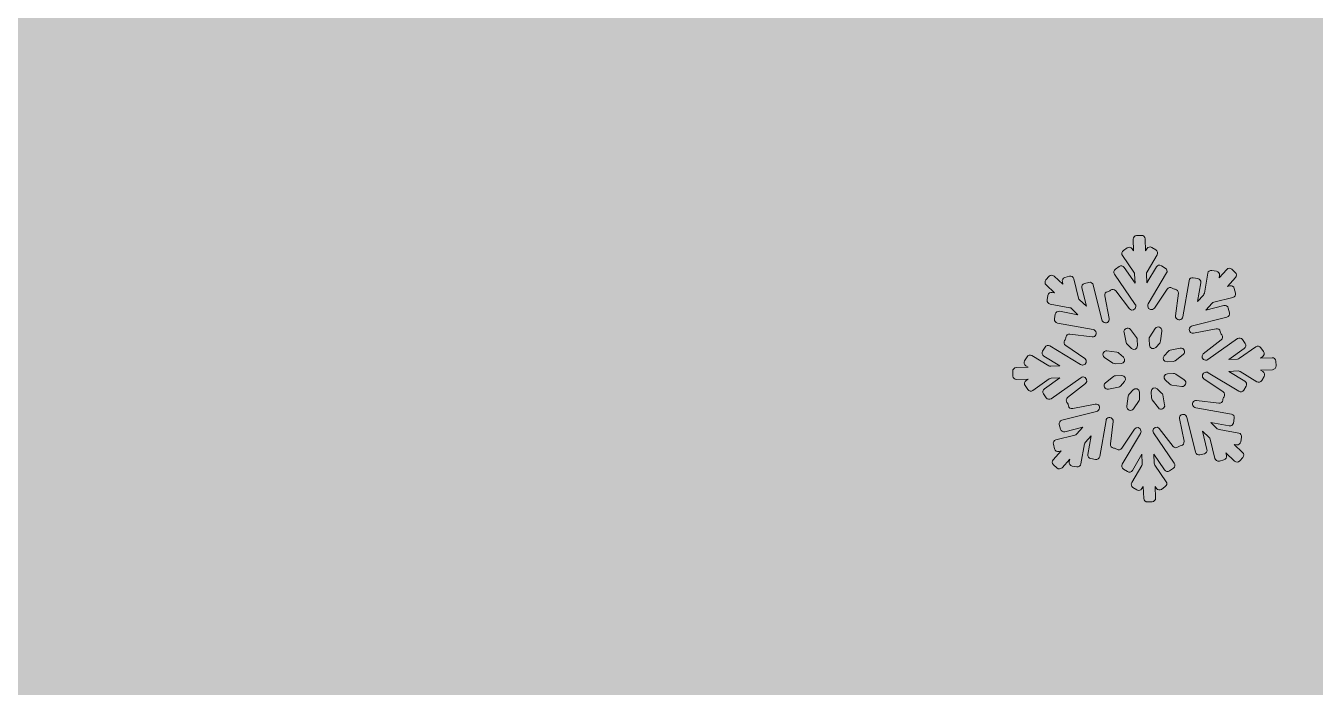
# Model space of a CAD drawing. Header units: millimetres. Extents: x 66 to 235, y -115 to -12.
# Drawn here: x 168.78 to 180.83, y -74.19 to -68.01 of the extents above; entities that cross this region are included whole.
import ezdxf

# ---------------------------------------------------------------- set-up
doc = ezdxf.new("R2010")
doc.units = ezdxf.units.MM
doc.header["$MEASUREMENT"] = 0
doc.layers.add('engraving', color=7, linetype='Continuous')
doc.layers.add('Layer 1', color=7, linetype='Continuous')

# ---------------------------------------------------------------- blocks, each defined once
blk = doc.blocks.new('block 2')
at = {"layer": 'engraving', "lineweight": 0}
for points, knots in [([(180.467, -71.142), (180.466, -71.123), (180.45, -71.108), (180.432, -71.109), (180.432, -71.109), (180.324, -71.113), (180.324, -71.113), (180.324, -71.113), (180.344, -71.099), (180.344, -71.099), (180.359, -71.089), (180.363, -71.068), (180.353, -71.052), (180.353, -71.052), (180.328, -71.016), (180.328, -71.016), (180.317, -71.001), (180.296, -70.997), (180.28, -71.008), (180.28, -71.008), (180.128, -71.115), (180.128, -71.115), (180.123, -71.119), (180.116, -71.121), (180.11, -71.122), (180.11, -71.122), (180.028, -71.125), (180.028, -71.125), (180.028, -71.125), (180.172, -71.022), (180.172, -71.022), (180.188, -71.012), (180.191, -70.991), (180.181, -70.976), (180.181, -70.976), (180.156, -70.939), (180.156, -70.939), (180.145, -70.924), (180.124, -70.92), (180.109, -70.931), (180.109, -70.931), (179.831, -71.127), (179.831, -71.127), (179.826, -71.131), (179.82, -71.133), (179.813, -71.133), (179.813, -71.133), (179.811, -71.133), (179.811, -71.133), (179.779, -71.134), (179.763, -71.093), (179.789, -71.073), (179.789, -71.073), (179.956, -70.942), (179.956, -70.942), (179.97, -70.93), (179.973, -70.909), (179.961, -70.895), (179.961, -70.895), (179.956, -70.888), (179.956, -70.888), (179.953, -70.884), (179.951, -70.879), (179.95, -70.874), (179.95, -70.874), (179.948, -70.865), (179.948, -70.865), (179.944, -70.847), (179.927, -70.835), (179.908, -70.839), (179.908, -70.839), (179.698, -70.881), (179.698, -70.881), (179.666, -70.887), (179.645, -70.849), (179.667, -70.825), (179.667, -70.825), (179.67, -70.821), (179.67, -70.821), (179.675, -70.816), (179.68, -70.812), (179.687, -70.811), (179.687, -70.811), (180.009, -70.73), (180.009, -70.73), (180.027, -70.725), (180.038, -70.707), (180.034, -70.689), (180.034, -70.689), (180.023, -70.646), (180.023, -70.646), (180.018, -70.628), (180, -70.617), (179.982, -70.622), (179.982, -70.622), (179.813, -70.664), (179.813, -70.664), (179.813, -70.664), (179.871, -70.6), (179.871, -70.6), (179.876, -70.595), (179.882, -70.592), (179.888, -70.59), (179.888, -70.59), (180.065, -70.546), (180.065, -70.546), (180.083, -70.542), (180.094, -70.523), (180.089, -70.505), (180.089, -70.505), (180.079, -70.462), (180.079, -70.462), (180.074, -70.444), (180.056, -70.433), (180.038, -70.438), (180.038, -70.438), (180.015, -70.443), (180.015, -70.443), (180.015, -70.443), (180.09, -70.361), (180.09, -70.361), (180.103, -70.347), (180.102, -70.326), (180.088, -70.313), (180.088, -70.313), (180.056, -70.283), (180.056, -70.283), (180.043, -70.27), (180.021, -70.271), (180.008, -70.285), (180.008, -70.285), (179.936, -70.364), (179.936, -70.364), (179.936, -70.364), (179.94, -70.341), (179.94, -70.341), (179.943, -70.322), (179.931, -70.305), (179.913, -70.302), (179.913, -70.302), (179.87, -70.294), (179.87, -70.294), (179.852, -70.291), (179.834, -70.303), (179.831, -70.321), (179.831, -70.321), (179.799, -70.507), (179.799, -70.507), (179.797, -70.513), (179.795, -70.519), (179.79, -70.524), (179.79, -70.524), (179.735, -70.585), (179.735, -70.585), (179.735, -70.585), (179.765, -70.409), (179.765, -70.409), (179.769, -70.391), (179.756, -70.373), (179.738, -70.37), (179.738, -70.37), (179.695, -70.362), (179.695, -70.362), (179.677, -70.359), (179.659, -70.371), (179.656, -70.39), (179.656, -70.39), (179.597, -70.728), (179.597, -70.728), (179.596, -70.734), (179.593, -70.74), (179.589, -70.745), (179.589, -70.745), (179.589, -70.745), (179.589, -70.745), (179.567, -70.769), (179.526, -70.75), (179.53, -70.718), (179.53, -70.718), (179.556, -70.507), (179.556, -70.507), (179.558, -70.489), (179.545, -70.472), (179.527, -70.47), (179.527, -70.47), (179.519, -70.469), (179.519, -70.469), (179.513, -70.468), (179.508, -70.466), (179.504, -70.463), (179.504, -70.463), (179.497, -70.459), (179.497, -70.459), (179.482, -70.448), (179.461, -70.452), (179.45, -70.468), (179.45, -70.468), (179.332, -70.646), (179.332, -70.646), (179.314, -70.674), (179.272, -70.662), (179.27, -70.629), (179.27, -70.629), (179.27, -70.625), (179.27, -70.625), (179.27, -70.619), (179.272, -70.612), (179.275, -70.607), (179.275, -70.607), (179.446, -70.318), (179.446, -70.318), (179.455, -70.303), (179.45, -70.282), (179.434, -70.272), (179.434, -70.272), (179.397, -70.25), (179.397, -70.25), (179.381, -70.24), (179.36, -70.245), (179.351, -70.261), (179.351, -70.261), (179.262, -70.411), (179.262, -70.411), (179.262, -70.411), (179.258, -70.325), (179.258, -70.325), (179.258, -70.318), (179.259, -70.312), (179.263, -70.306), (179.263, -70.306), (179.357, -70.148), (179.357, -70.148), (179.366, -70.132), (179.361, -70.112), (179.345, -70.102), (179.345, -70.102), (179.308, -70.079), (179.308, -70.079), (179.292, -70.07), (179.271, -70.075), (179.261, -70.091), (179.261, -70.091), (179.249, -70.111), (179.249, -70.111), (179.249, -70.111), (179.245, -69.999), (179.245, -69.999), (179.244, -69.98), (179.228, -69.966), (179.21, -69.967), (179.21, -69.967), (179.166, -69.968), (179.166, -69.968), (179.148, -69.969), (179.133, -69.985), (179.134, -70.003), (179.134, -70.003), (179.138, -70.111), (179.138, -70.111), (179.138, -70.111), (179.125, -70.092), (179.125, -70.092), (179.115, -70.077), (179.093, -70.073), (179.078, -70.084), (179.078, -70.084), (179.042, -70.109), (179.042, -70.109), (179.027, -70.12), (179.024, -70.141), (179.034, -70.156), (179.034, -70.156), (179.141, -70.311), (179.141, -70.311), (179.145, -70.316), (179.147, -70.322), (179.147, -70.329), (179.147, -70.329), (179.151, -70.412), (179.151, -70.412), (179.151, -70.412), (179.05, -70.266), (179.05, -70.266), (179.039, -70.251), (179.018, -70.247), (179.003, -70.258), (179.003, -70.258), (178.967, -70.283), (178.967, -70.283), (178.952, -70.293), (178.948, -70.314), (178.959, -70.33), (178.959, -70.33), (179.153, -70.611), (179.153, -70.611), (179.157, -70.617), (179.159, -70.623), (179.159, -70.629), (179.159, -70.629), (179.159, -70.63), (179.159, -70.63), (179.161, -70.663), (179.119, -70.678), (179.099, -70.652), (179.099, -70.652), (178.971, -70.485), (178.971, -70.485), (178.959, -70.471), (178.938, -70.468), (178.923, -70.479), (178.923, -70.479), (178.917, -70.484), (178.917, -70.484), (178.913, -70.488), (178.908, -70.49), (178.903, -70.491), (178.903, -70.491), (178.895, -70.493), (178.895, -70.493), (178.876, -70.496), (178.865, -70.514), (178.868, -70.532), (178.868, -70.532), (178.91, -70.744), (178.91, -70.744), (178.916, -70.776), (178.878, -70.798), (178.854, -70.775), (178.854, -70.775), (178.852, -70.774), (178.852, -70.774), (178.847, -70.769), (178.843, -70.763), (178.842, -70.757), (178.842, -70.757), (178.761, -70.43), (178.761, -70.43), (178.757, -70.412), (178.738, -70.401), (178.72, -70.406), (178.72, -70.406), (178.678, -70.416), (178.678, -70.416), (178.66, -70.421), (178.649, -70.439), (178.653, -70.457), (178.653, -70.457), (178.696, -70.628), (178.696, -70.628), (178.696, -70.628), (178.633, -70.569), (178.633, -70.569), (178.628, -70.565), (178.625, -70.559), (178.623, -70.553), (178.623, -70.553), (178.579, -70.373), (178.579, -70.373), (178.575, -70.355), (178.556, -70.344), (178.538, -70.349), (178.538, -70.349), (178.496, -70.359), (178.496, -70.359), (178.478, -70.364), (178.467, -70.382), (178.472, -70.4), (178.472, -70.4), (178.477, -70.423), (178.477, -70.423), (178.477, -70.423), (178.396, -70.348), (178.396, -70.348), (178.382, -70.335), (178.361, -70.336), (178.348, -70.349), (178.348, -70.349), (178.319, -70.382), (178.319, -70.382), (178.306, -70.395), (178.307, -70.417), (178.32, -70.429), (178.32, -70.429), (178.4, -70.503), (178.4, -70.503), (178.4, -70.503), (178.377, -70.499), (178.377, -70.499), (178.358, -70.496), (178.341, -70.508), (178.337, -70.527), (178.337, -70.527), (178.33, -70.57), (178.33, -70.57), (178.327, -70.588), (178.339, -70.606), (178.357, -70.609), (178.357, -70.609), (178.541, -70.642), (178.541, -70.642), (178.547, -70.643), (178.553, -70.646), (178.558, -70.651), (178.558, -70.651), (178.618, -70.708), (178.618, -70.708), (178.618, -70.708), (178.445, -70.676), (178.445, -70.676), (178.426, -70.673), (178.409, -70.685), (178.406, -70.704), (178.406, -70.704), (178.398, -70.747), (178.398, -70.747), (178.395, -70.765), (178.407, -70.783), (178.425, -70.786), (178.425, -70.786), (178.759, -70.847), (178.759, -70.847), (178.765, -70.848), (178.771, -70.851), (178.776, -70.855), (178.776, -70.855), (178.778, -70.857), (178.778, -70.857), (178.801, -70.879), (178.783, -70.919), (178.75, -70.915), (178.75, -70.915), (178.542, -70.888), (178.542, -70.888), (178.524, -70.886), (178.507, -70.899), (178.505, -70.918), (178.505, -70.918), (178.504, -70.926), (178.504, -70.926), (178.503, -70.931), (178.501, -70.936), (178.498, -70.941), (178.498, -70.941), (178.493, -70.948), (178.493, -70.948), (178.483, -70.963), (178.487, -70.984), (178.503, -70.995), (178.503, -70.995), (178.682, -71.116), (178.682, -71.116), (178.709, -71.134), (178.697, -71.176), (178.664, -71.178), (178.664, -71.178), (178.66, -71.178), (178.66, -71.178), (178.653, -71.178), (178.647, -71.176), (178.641, -71.173), (178.641, -71.173), (178.356, -70.999), (178.356, -70.999), (178.34, -70.99), (178.319, -70.995), (178.31, -71.011), (178.31, -71.011), (178.287, -71.049), (178.287, -71.049), (178.278, -71.065), (178.283, -71.085), (178.299, -71.095), (178.299, -71.095), (178.448, -71.186), (178.448, -71.186), (178.448, -71.186), (178.363, -71.189), (178.363, -71.189), (178.356, -71.19), (178.35, -71.188), (178.344, -71.184), (178.344, -71.184), (178.188, -71.089), (178.188, -71.089), (178.172, -71.08), (178.151, -71.085), (178.142, -71.101), (178.142, -71.101), (178.119, -71.139), (178.119, -71.139), (178.11, -71.155), (178.115, -71.175), (178.131, -71.185), (178.131, -71.185), (178.152, -71.198), (178.152, -71.198), (178.152, -71.198), (178.041, -71.202), (178.041, -71.202), (178.022, -71.203), (178.007, -71.218), (178.008, -71.237), (178.008, -71.237), (178.01, -71.281), (178.01, -71.281), (178.011, -71.3), (178.026, -71.314), (178.045, -71.313), (178.045, -71.313), (178.153, -71.309), (178.153, -71.309), (178.153, -71.309), (178.133, -71.323), (178.133, -71.323), (178.117, -71.334), (178.114, -71.355), (178.124, -71.37), (178.124, -71.37), (178.149, -71.406), (178.149, -71.406), (178.16, -71.422), (178.181, -71.426), (178.197, -71.415), (178.197, -71.415), (178.349, -71.307), (178.349, -71.307), (178.354, -71.303), (178.361, -71.301), (178.367, -71.301), (178.367, -71.301), (178.449, -71.298), (178.449, -71.298), (178.449, -71.298), (178.304, -71.4), (178.304, -71.4), (178.289, -71.411), (178.286, -71.432), (178.296, -71.447), (178.296, -71.447), (178.321, -71.483), (178.321, -71.483), (178.332, -71.499), (178.353, -71.502), (178.368, -71.492), (178.368, -71.492), (178.646, -71.296), (178.646, -71.296), (178.651, -71.292), (178.657, -71.29), (178.664, -71.289), (178.664, -71.289), (178.665, -71.289), (178.665, -71.289), (178.698, -71.288), (178.713, -71.329), (178.688, -71.35), (178.688, -71.35), (178.521, -71.481), (178.521, -71.481), (178.507, -71.492), (178.504, -71.513), (178.515, -71.528), (178.515, -71.528), (178.521, -71.535), (178.521, -71.535), (178.524, -71.539), (178.526, -71.544), (178.527, -71.549), (178.527, -71.549), (178.529, -71.557), (178.529, -71.557), (178.532, -71.576), (178.55, -71.588), (178.569, -71.584), (178.569, -71.584), (178.779, -71.542), (178.779, -71.542), (178.811, -71.536), (178.832, -71.574), (178.81, -71.598), (178.81, -71.598), (178.807, -71.602), (178.807, -71.602), (178.802, -71.607), (178.796, -71.61), (178.79, -71.612), (178.79, -71.612), (178.468, -71.693), (178.468, -71.693), (178.45, -71.697), (178.439, -71.715), (178.443, -71.733), (178.443, -71.733), (178.454, -71.776), (178.454, -71.776), (178.458, -71.794), (178.477, -71.805), (178.495, -71.801), (178.495, -71.801), (178.663, -71.759), (178.663, -71.759), (178.663, -71.759), (178.605, -71.822), (178.605, -71.822), (178.601, -71.827), (178.595, -71.831), (178.589, -71.832), (178.589, -71.832), (178.412, -71.877), (178.412, -71.877), (178.394, -71.881), (178.383, -71.899), (178.388, -71.917), (178.388, -71.917), (178.398, -71.96), (178.398, -71.96), (178.403, -71.978), (178.421, -71.989), (178.439, -71.985), (178.439, -71.985), (178.462, -71.979), (178.462, -71.979), (178.462, -71.979), (178.387, -72.062), (178.387, -72.062), (178.374, -72.076), (178.375, -72.097), (178.388, -72.109), (178.388, -72.109), (178.42, -72.139), (178.42, -72.139), (178.434, -72.152), (178.456, -72.151), (178.469, -72.137), (178.469, -72.137), (178.541, -72.058), (178.541, -72.058), (178.541, -72.058), (178.537, -72.082), (178.537, -72.082), (178.533, -72.1), (178.546, -72.118), (178.564, -72.121), (178.564, -72.121), (178.607, -72.129), (178.607, -72.129), (178.625, -72.132), (178.643, -72.12), (178.646, -72.101), (178.646, -72.101), (178.678, -71.915), (178.678, -71.915), (178.679, -71.909), (178.682, -71.903), (178.687, -71.898), (178.687, -71.898), (178.742, -71.838), (178.742, -71.838), (178.742, -71.838), (178.711, -72.013), (178.711, -72.013), (178.708, -72.032), (178.72, -72.049), (178.739, -72.052), (178.739, -72.052), (178.781, -72.06), (178.781, -72.06), (178.8, -72.064), (178.818, -72.051), (178.821, -72.033), (178.821, -72.033), (178.88, -71.695), (178.88, -71.695), (178.881, -71.689), (178.884, -71.683), (178.888, -71.678), (178.888, -71.678), (178.888, -71.678), (178.888, -71.678), (178.91, -71.654), (178.95, -71.672), (178.946, -71.705), (178.946, -71.705), (178.921, -71.915), (178.921, -71.915), (178.919, -71.934), (178.932, -71.951), (178.95, -71.953), (178.95, -71.953), (178.958, -71.954), (178.958, -71.954), (178.963, -71.955), (178.968, -71.956), (178.973, -71.959), (178.973, -71.959), (178.98, -71.964), (178.98, -71.964), (178.995, -71.975), (179.016, -71.97), (179.027, -71.955), (179.027, -71.955), (179.145, -71.776), (179.145, -71.776), (179.163, -71.749), (179.205, -71.761), (179.206, -71.793), (179.206, -71.793), (179.207, -71.797), (179.207, -71.797), (179.207, -71.804), (179.205, -71.81), (179.202, -71.816), (179.202, -71.816), (179.031, -72.104), (179.031, -72.104), (179.021, -72.12), (179.027, -72.141), (179.042, -72.15), (179.042, -72.15), (179.08, -72.173), (179.08, -72.173), (179.096, -72.183), (179.117, -72.177), (179.126, -72.161), (179.126, -72.161), (179.215, -72.011), (179.215, -72.011), (179.215, -72.011), (179.219, -72.098), (179.219, -72.098), (179.219, -72.104), (179.217, -72.111), (179.214, -72.116), (179.214, -72.116), (179.12, -72.274), (179.12, -72.274), (179.111, -72.29), (179.116, -72.311), (179.132, -72.32), (179.132, -72.32), (179.169, -72.343), (179.169, -72.343), (179.185, -72.353), (179.206, -72.348), (179.216, -72.332), (179.216, -72.332), (179.227, -72.312), (179.227, -72.312), (179.227, -72.312), (179.232, -72.424), (179.232, -72.424), (179.233, -72.442), (179.248, -72.457), (179.267, -72.456), (179.267, -72.456), (179.31, -72.454), (179.31, -72.454), (179.329, -72.454), (179.344, -72.438), (179.343, -72.419), (179.343, -72.419), (179.338, -72.311), (179.338, -72.311), (179.338, -72.311), (179.352, -72.33), (179.352, -72.33), (179.362, -72.346), (179.384, -72.349), (179.399, -72.339), (179.399, -72.339), (179.434, -72.313), (179.434, -72.313), (179.45, -72.303), (179.453, -72.282), (179.443, -72.267), (179.443, -72.267), (179.336, -72.112), (179.336, -72.112), (179.332, -72.106), (179.33, -72.1), (179.33, -72.094), (179.33, -72.094), (179.326, -72.011), (179.326, -72.011), (179.326, -72.011), (179.427, -72.157), (179.427, -72.157), (179.438, -72.172), (179.459, -72.176), (179.474, -72.165), (179.474, -72.165), (179.51, -72.14), (179.51, -72.14), (179.525, -72.129), (179.529, -72.108), (179.518, -72.093), (179.518, -72.093), (179.323, -71.811), (179.323, -71.811), (179.32, -71.806), (179.318, -71.8), (179.317, -71.793), (179.317, -71.793), (179.317, -71.793), (179.317, -71.793), (179.316, -71.76), (179.358, -71.745), (179.378, -71.771), (179.378, -71.771), (179.506, -71.937), (179.506, -71.937), (179.517, -71.952), (179.539, -71.955), (179.554, -71.943), (179.554, -71.943), (179.56, -71.938), (179.56, -71.938), (179.564, -71.935), (179.569, -71.933), (179.574, -71.932), (179.574, -71.932), (179.582, -71.93), (179.582, -71.93), (179.6, -71.926), (179.612, -71.909), (179.609, -71.89), (179.609, -71.89), (179.567, -71.678), (179.567, -71.678), (179.561, -71.646), (179.599, -71.625), (179.623, -71.647), (179.623, -71.647), (179.625, -71.649), (179.625, -71.649), (179.63, -71.654), (179.633, -71.659), (179.635, -71.666), (179.635, -71.666), (179.716, -71.992), (179.716, -71.992), (179.72, -72.01), (179.739, -72.021), (179.757, -72.017), (179.757, -72.017), (179.799, -72.006), (179.799, -72.006), (179.817, -72.002), (179.828, -71.984), (179.823, -71.966), (179.823, -71.966), (179.781, -71.795), (179.781, -71.795), (179.781, -71.795), (179.844, -71.853), (179.844, -71.853), (179.848, -71.858), (179.852, -71.864), (179.853, -71.87), (179.853, -71.87), (179.898, -72.049), (179.898, -72.049), (179.902, -72.067), (179.921, -72.078), (179.939, -72.074), (179.939, -72.074), (179.981, -72.063), (179.981, -72.063), (179.999, -72.059), (180.01, -72.04), (180.005, -72.022), (180.005, -72.022), (180, -71.999), (180, -71.999), (180, -71.999), (180.081, -72.075), (180.081, -72.075), (180.094, -72.088), (180.116, -72.087), (180.129, -72.073), (180.129, -72.073), (180.158, -72.041), (180.158, -72.041), (180.171, -72.027), (180.17, -72.006), (180.156, -71.993), (180.156, -71.993), (180.077, -71.919), (180.077, -71.919), (180.077, -71.919), (180.1, -71.923), (180.1, -71.923), (180.119, -71.927), (180.136, -71.914), (180.139, -71.896), (180.139, -71.896), (180.147, -71.852), (180.147, -71.852), (180.15, -71.834), (180.138, -71.817), (180.12, -71.813), (180.12, -71.813), (179.936, -71.78), (179.936, -71.78), (179.93, -71.779), (179.924, -71.776), (179.919, -71.772), (179.919, -71.772), (179.859, -71.715), (179.859, -71.715), (179.859, -71.715), (180.032, -71.746), (180.032, -71.746), (180.05, -71.75), (180.068, -71.737), (180.071, -71.719), (180.071, -71.719), (180.079, -71.675), (180.079, -71.675), (180.082, -71.657), (180.07, -71.64), (180.052, -71.636), (180.052, -71.636), (179.718, -71.576), (179.718, -71.576), (179.711, -71.575), (179.706, -71.572), (179.701, -71.567), (179.701, -71.567), (179.699, -71.566), (179.699, -71.566), (179.675, -71.544), (179.694, -71.504), (179.727, -71.508), (179.727, -71.508), (179.935, -71.534), (179.935, -71.534), (179.953, -71.537), (179.97, -71.523), (179.972, -71.505), (179.972, -71.505), (179.973, -71.496), (179.973, -71.496), (179.974, -71.491), (179.976, -71.486), (179.979, -71.482), (179.979, -71.482), (179.983, -71.475), (179.983, -71.475), (179.994, -71.459), (179.99, -71.438), (179.974, -71.428), (179.974, -71.428), (179.795, -71.307), (179.795, -71.307), (179.768, -71.288), (179.78, -71.246), (179.813, -71.245), (179.813, -71.245), (179.817, -71.245), (179.817, -71.245), (179.824, -71.244), (179.83, -71.246), (179.836, -71.25), (179.836, -71.25), (180.121, -71.423), (180.121, -71.423), (180.137, -71.433), (180.158, -71.428), (180.167, -71.412), (180.167, -71.412), (180.19, -71.374), (180.19, -71.374), (180.199, -71.358), (180.194, -71.337), (180.178, -71.328), (180.178, -71.328), (180.028, -71.237), (180.028, -71.237), (180.028, -71.237), (180.114, -71.233), (180.114, -71.233), (180.12, -71.233), (180.127, -71.235), (180.133, -71.238), (180.133, -71.238), (180.289, -71.333), (180.289, -71.333), (180.305, -71.343), (180.326, -71.338), (180.335, -71.322), (180.335, -71.322), (180.358, -71.284), (180.358, -71.284), (180.367, -71.268), (180.362, -71.247), (180.346, -71.238), (180.346, -71.238), (180.325, -71.225), (180.325, -71.225), (180.325, -71.225), (180.436, -71.221), (180.436, -71.221), (180.455, -71.22), (180.469, -71.204), (180.469, -71.186), (180.469, -71.186), (180.467, -71.142), (180.467, -71.142)], [0, 0, 0, 0, 1, 1, 1, 2, 2, 2, 3, 3, 3, 4, 4, 4, 5, 5, 5, 6, 6, 6, 7, 7, 7, 8, 8, 8, 9, 9, 9, 10, 10, 10, 11, 11, 11, 12, 12, 12, 13, 13, 13, 14, 14, 14, 15, 15, 15, 16, 16, 16, 17, 17, 17, 18, 18, 18, 19, 19, 19, 20, 20, 20, 21, 21, 21, 22, 22, 22, 23, 23, 23, 24, 24, 24, 25, 25, 25, 26, 26, 26, 27, 27, 27, 28, 28, 28, 29, 29, 29, 30, 30, 30, 31, 31, 31, 32, 32, 32, 33, 33, 33, 34, 34, 34, 35, 35, 35, 36, 36, 36, 37, 37, 37, 38, 38, 38, 39, 39, 39, 40, 40, 40, 41, 41, 41, 42, 42, 42, 43, 43, 43, 44, 44, 44, 45, 45, 45, 46, 46, 46, 47, 47, 47, 48, 48, 48, 49, 49, 49, 50, 50, 50, 51, 51, 51, 52, 52, 52, 53, 53, 53, 54, 54, 54, 55, 55, 55, 56, 56, 56, 57, 57, 57, 58, 58, 58, 59, 59, 59, 60, 60, 60, 61, 61, 61, 62, 62, 62, 63, 63, 63, 64, 64, 64, 65, 65, 65, 66, 66, 66, 67, 67, 67, 68, 68, 68, 69, 69, 69, 70, 70, 70, 71, 71, 71, 72, 72, 72, 73, 73, 73, 74, 74, 74, 75, 75, 75, 76, 76, 76, 77, 77, 77, 78, 78, 78, 79, 79, 79, 80, 80, 80, 81, 81, 81, 82, 82, 82, 83, 83, 83, 84, 84, 84, 85, 85, 85, 86, 86, 86, 87, 87, 87, 88, 88, 88, 89, 89, 89, 90, 90, 90, 91, 91, 91, 92, 92, 92, 93, 93, 93, 94, 94, 94, 95, 95, 95, 96, 96, 96, 97, 97, 97, 98, 98, 98, 99, 99, 99, 100, 100, 100, 101, 101, 101, 102, 102, 102, 103, 103, 103, 104, 104, 104, 105, 105, 105, 106, 106, 106, 107, 107, 107, 108, 108, 108, 109, 109, 109, 110, 110, 110, 111, 111, 111, 112, 112, 112, 113, 113, 113, 114, 114, 114, 115, 115, 115, 116, 116, 116, 117, 117, 117, 118, 118, 118, 119, 119, 119, 120, 120, 120, 121, 121, 121, 122, 122, 122, 123, 123, 123, 124, 124, 124, 125, 125, 125, 126, 126, 126, 127, 127, 127, 128, 128, 128, 129, 129, 129, 130, 130, 130, 131, 131, 131, 132, 132, 132, 133, 133, 133, 134, 134, 134, 135, 135, 135, 136, 136, 136, 137, 137, 137, 138, 138, 138, 139, 139, 139, 140, 140, 140, 141, 141, 141, 142, 142, 142, 143, 143, 143, 144, 144, 144, 145, 145, 145, 146, 146, 146, 147, 147, 147, 148, 148, 148, 149, 149, 149, 150, 150, 150, 151, 151, 151, 152, 152, 152, 153, 153, 153, 154, 154, 154, 155, 155, 155, 156, 156, 156, 157, 157, 157, 158, 158, 158, 159, 159, 159, 160, 160, 160, 161, 161, 161, 162, 162, 162, 163, 163, 163, 164, 164, 164, 165, 165, 165, 166, 166, 166, 167, 167, 167, 168, 168, 168, 169, 169, 169, 170, 170, 170, 171, 171, 171, 172, 172, 172, 173, 173, 173, 174, 174, 174, 175, 175, 175, 176, 176, 176, 177, 177, 177, 178, 178, 178, 179, 179, 179, 180, 180, 180, 181, 181, 181, 182, 182, 182, 183, 183, 183, 184, 184, 184, 185, 185, 185, 186, 186, 186, 187, 187, 187, 188, 188, 188, 189, 189, 189, 190, 190, 190, 191, 191, 191, 192, 192, 192, 193, 193, 193, 194, 194, 194, 195, 195, 195, 196, 196, 196, 197, 197, 197, 198, 198, 198, 199, 199, 199, 200, 200, 200, 201, 201, 201, 202, 202, 202, 203, 203, 203, 204, 204, 204, 205, 205, 205, 206, 206, 206, 207, 207, 207, 208, 208, 208, 209, 209, 209, 210, 210, 210, 211, 211, 211, 212, 212, 212, 213, 213, 213, 214, 214, 214, 215, 215, 215, 216, 216, 216, 217, 217, 217, 218, 218, 218, 219, 219, 219, 220, 220, 220, 221, 221, 221, 222, 222, 222, 223, 223, 223, 224, 224, 224, 225, 225, 225, 226, 226, 226, 227, 227, 227, 228, 228, 228, 229, 229, 229, 230, 230, 230, 231, 231, 231, 232, 232, 232, 233, 233, 233, 234, 234, 234, 235, 235, 235, 236, 236, 236, 237, 237, 237, 238, 238, 238, 239, 239, 239, 240, 240, 240, 241, 241, 241, 242, 242, 242, 243, 243, 243, 244, 244, 244, 245, 245, 245, 246, 246, 246, 247, 247, 247, 248, 248, 248, 249, 249, 249, 250, 250, 250, 251, 251, 251, 252, 252, 252, 253, 253, 253, 254, 254, 254, 255, 255, 255, 256, 256, 256, 257, 257, 257, 258, 258, 258, 259, 259, 259, 260, 260, 260, 261, 261, 261, 262, 262, 262, 263, 263, 263, 264, 264, 264, 265, 265, 265, 266, 266, 266, 267, 267, 267, 268, 268, 268, 269, 269, 269, 270, 270, 270, 271, 271, 271, 272, 272, 272, 273, 273, 273, 274, 274, 274, 275, 275, 275, 276, 276, 276, 277, 277, 277, 278, 278, 278, 279, 279, 279, 280, 280, 280, 281, 281, 281, 282, 282, 282, 283, 283, 283, 284, 284, 284, 285, 285, 285, 286, 286, 286, 287, 287, 287, 288, 288, 288, 289, 289, 289, 290, 290, 290, 291, 291, 291, 292, 292, 292, 293, 293, 293, 294, 294, 294, 295, 295, 295, 296, 296, 296, 297, 297, 297, 298, 298, 298, 299, 299, 299, 300, 300, 300, 301, 301, 301, 302, 302, 302, 303, 303, 303, 304, 304, 304, 305, 305, 305, 306, 306, 306, 307, 307, 307, 308, 308, 308, 309, 309, 309, 310, 310, 310, 311, 311, 311, 312, 312, 312, 313, 313, 313, 314, 314, 314, 315, 315, 315, 316, 316, 316, 317, 317, 317, 318, 318, 318, 319, 319, 319, 320, 320, 320, 321, 321, 321, 322, 322, 322, 323, 323, 323, 324, 324, 324, 325, 325, 325, 326, 326, 326, 327, 327, 327, 328, 328, 328, 329, 329, 329, 330, 330, 330, 331, 331, 331, 332, 332, 332, 333, 333, 333, 334, 334, 334, 335, 335, 335, 336, 336, 336, 336]), ([(179.108, -70.846), (179.108, -70.846), (179.165, -70.92), (179.165, -70.92), (179.169, -70.925), (179.172, -70.932), (179.172, -70.939), (179.172, -70.939), (179.174, -70.996), (179.174, -70.996), (179.175, -71.026), (179.139, -71.043), (179.117, -71.022), (179.117, -71.022), (179.077, -70.984), (179.077, -70.984), (179.072, -70.979), (179.068, -70.973), (179.067, -70.966), (179.067, -70.966), (179.048, -70.873), (179.048, -70.873), (179.041, -70.838), (179.086, -70.818), (179.108, -70.846)], [0, 0, 0, 0, 1, 1, 1, 2, 2, 2, 3, 3, 3, 4, 4, 4, 5, 5, 5, 6, 6, 6, 7, 7, 7, 8, 8, 8, 8]), ([(179.285, -70.992), (179.285, -70.992), (179.283, -70.935), (179.283, -70.935), (179.282, -70.928), (179.284, -70.921), (179.288, -70.915), (179.288, -70.915), (179.34, -70.837), (179.34, -70.837), (179.359, -70.807), (179.406, -70.824), (179.401, -70.86), (179.401, -70.86), (179.39, -70.953), (179.39, -70.953), (179.389, -70.96), (179.386, -70.967), (179.382, -70.972), (179.382, -70.972), (179.344, -71.013), (179.344, -71.013), (179.323, -71.036), (179.286, -71.022), (179.285, -70.992)], [0, 0, 0, 0, 1, 1, 1, 2, 2, 2, 3, 3, 3, 4, 4, 4, 5, 5, 5, 6, 6, 6, 7, 7, 7, 8, 8, 8, 8]), ([(178.945, -71.16), (178.945, -71.16), (178.866, -71.106), (178.866, -71.106), (178.837, -71.087), (178.854, -71.041), (178.889, -71.045), (178.889, -71.045), (178.982, -71.057), (178.982, -71.057), (178.989, -71.058), (178.996, -71.061), (179.001, -71.066), (179.001, -71.066), (179.044, -71.105), (179.044, -71.105), (179.066, -71.126), (179.052, -71.163), (179.022, -71.164), (179.022, -71.164), (178.966, -71.166), (178.966, -71.166), (178.958, -71.166), (178.951, -71.164), (178.945, -71.16)], [0, 0, 0, 0, 1, 1, 1, 2, 2, 2, 3, 3, 3, 4, 4, 4, 5, 5, 5, 6, 6, 6, 7, 7, 7, 8, 8, 8, 8]), ([(179.424, -71.091), (179.424, -71.091), (179.463, -71.048), (179.463, -71.048), (179.468, -71.043), (179.474, -71.039), (179.481, -71.038), (179.481, -71.038), (179.574, -71.019), (179.574, -71.019), (179.609, -71.012), (179.629, -71.057), (179.601, -71.079), (179.601, -71.079), (179.527, -71.138), (179.527, -71.138), (179.521, -71.142), (179.514, -71.145), (179.507, -71.145), (179.507, -71.145), (179.45, -71.147), (179.45, -71.147), (179.42, -71.148), (179.404, -71.113), (179.424, -71.091)], [0, 0, 0, 0, 1, 1, 1, 2, 2, 2, 3, 3, 3, 4, 4, 4, 5, 5, 5, 6, 6, 6, 7, 7, 7, 8, 8, 8, 8]), ([(179.053, -71.332), (179.053, -71.332), (179.014, -71.375), (179.014, -71.375), (179.009, -71.38), (179.003, -71.383), (178.996, -71.385), (178.996, -71.385), (178.903, -71.403), (178.903, -71.403), (178.868, -71.41), (178.847, -71.366), (178.875, -71.344), (178.875, -71.344), (178.95, -71.285), (178.95, -71.285), (178.956, -71.28), (178.963, -71.278), (178.97, -71.278), (178.97, -71.278), (179.027, -71.275), (179.027, -71.275), (179.057, -71.274), (179.073, -71.31), (179.053, -71.332)], [0, 0, 0, 0, 1, 1, 1, 2, 2, 2, 3, 3, 3, 4, 4, 4, 5, 5, 5, 6, 6, 6, 7, 7, 7, 8, 8, 8, 8]), ([(179.531, -71.262), (179.531, -71.262), (179.611, -71.316), (179.611, -71.316), (179.64, -71.336), (179.623, -71.382), (179.587, -71.378), (179.587, -71.378), (179.494, -71.366), (179.494, -71.366), (179.487, -71.365), (179.481, -71.362), (179.476, -71.357), (179.476, -71.357), (179.433, -71.317), (179.433, -71.317), (179.411, -71.297), (179.425, -71.26), (179.455, -71.259), (179.455, -71.259), (179.511, -71.257), (179.511, -71.257), (179.518, -71.256), (179.525, -71.258), (179.531, -71.262)], [0, 0, 0, 0, 1, 1, 1, 2, 2, 2, 3, 3, 3, 4, 4, 4, 5, 5, 5, 6, 6, 6, 7, 7, 7, 8, 8, 8, 8]), ([(179.192, -71.431), (179.192, -71.431), (179.194, -71.488), (179.194, -71.488), (179.194, -71.495), (179.192, -71.502), (179.189, -71.508), (179.189, -71.508), (179.137, -71.586), (179.137, -71.586), (179.117, -71.615), (179.071, -71.598), (179.075, -71.563), (179.075, -71.563), (179.087, -71.469), (179.087, -71.469), (179.088, -71.462), (179.091, -71.456), (179.095, -71.451), (179.095, -71.451), (179.133, -71.409), (179.133, -71.409), (179.153, -71.387), (179.191, -71.401), (179.192, -71.431)], [0, 0, 0, 0, 1, 1, 1, 2, 2, 2, 3, 3, 3, 4, 4, 4, 5, 5, 5, 6, 6, 6, 7, 7, 7, 8, 8, 8, 8]), ([(179.369, -71.577), (179.369, -71.577), (179.312, -71.503), (179.312, -71.503), (179.308, -71.498), (179.305, -71.491), (179.305, -71.484), (179.305, -71.484), (179.303, -71.427), (179.303, -71.427), (179.301, -71.396), (179.337, -71.38), (179.359, -71.401), (179.359, -71.401), (179.4, -71.439), (179.4, -71.439), (179.405, -71.444), (179.409, -71.45), (179.41, -71.457), (179.41, -71.457), (179.428, -71.549), (179.428, -71.549), (179.435, -71.584), (179.39, -71.605), (179.369, -71.577)], [0, 0, 0, 0, 1, 1, 1, 2, 2, 2, 3, 3, 3, 4, 4, 4, 5, 5, 5, 6, 6, 6, 7, 7, 7, 8, 8, 8, 8])]:
    blk.add_open_spline(points, degree=3, knots=knots, dxfattribs=at)

msp = doc.modelspace()

# ---------------------------------------------------------------- hatches: boundary and pattern name
at = {"layer": 'Layer 1'}
h = msp.add_hatch(color=2, dxfattribs=at)
h.dxf.hatch_style = 2
edge = h.paths.add_edge_path()
edge.add_spline(control_points=[(189.578, -89.835), (189.578, -89.835), (189.578, -79.313), (189.578, -79.313), (189.578, -79.313), (229.416, -79.313), (229.416, -79.313), (229.416, -79.313), (229.416, -57.904), (229.416, -57.904), (229.416, -57.904), (189.578, -57.904), (189.578, -57.904), (189.578, -57.904), (189.578, -47.443), (189.578, -47.443), (189.578, -47.443), (233.43, -47.443), (233.43, -47.443), (233.43, -47.443), (233.43, -26.095), (233.43, -26.095), (233.43, -26.095), (205.577, -26.095), (205.577, -26.095), (204.814, -24.629), (203.335, -23.59), (201.607, -23.459), (203.112, -22.344), (204.092, -20.56), (204.092, -18.543), (204.092, -15.163), (201.352, -12.422), (197.972, -12.422), (194.591, -12.422), (191.851, -15.163), (191.851, -18.543), (191.851, -20.56), (192.831, -22.344), (194.336, -23.459), (192.608, -23.59), (191.129, -24.629), (190.366, -26.095), (190.366, -26.095), (161.418, -26.095), (161.418, -26.095), (161.418, -26.095), (161.418, -111.244), (161.418, -111.244), (161.418, -111.244), (234.525, -111.244), (234.525, -111.244), (234.525, -111.244), (234.525, -89.835), (234.525, -89.835), (234.525, -89.835), (189.578, -89.835), (189.578, -89.835)], knot_values=[0, 0, 0, 0, 1, 1, 1, 2, 2, 2, 3, 3, 3, 4, 4, 4, 5, 5, 5, 6, 6, 6, 7, 7, 7, 8, 8, 8, 9, 9, 9, 10, 10, 10, 11, 11, 11, 12, 12, 12, 13, 13, 13, 14, 14, 14, 15, 15, 15, 16, 16, 16, 17, 17, 17, 18, 18, 18, 19, 19, 19, 19], degree=3, periodic=1)
edge = h.paths.add_edge_path()
edge.add_spline(control_points=[(194.164, -18.543), (194.164, -16.444), (195.872, -14.736), (197.972, -14.736), (200.071, -14.736), (201.779, -16.444), (201.779, -18.543), (201.779, -20.643), (200.071, -22.351), (197.972, -22.351), (195.872, -22.351), (194.164, -20.643), (194.164, -18.543)], knot_values=[0, 0, 0, 0, 1, 1, 1, 2, 2, 2, 3, 3, 3, 4, 4, 4, 4], degree=3, periodic=1)

# ---------------------------------------------------------------- linework, layer by layer
at = {"layer": 'Layer 1', "lineweight": 0}
msp.add_open_spline([(189.578, -89.835), (189.578, -89.835), (189.578, -79.313), (189.578, -79.313), (189.578, -79.313), (229.416, -79.313), (229.416, -79.313), (229.416, -79.313), (229.416, -57.904), (229.416, -57.904), (229.416, -57.904), (189.578, -57.904), (189.578, -57.904), (189.578, -57.904), (189.578, -47.443), (189.578, -47.443), (189.578, -47.443), (233.43, -47.443), (233.43, -47.443), (233.43, -47.443), (233.43, -26.095), (233.43, -26.095), (233.43, -26.095), (205.577, -26.095), (205.577, -26.095), (204.814, -24.629), (203.335, -23.59), (201.607, -23.459), (203.112, -22.344), (204.092, -20.56), (204.092, -18.543), (204.092, -15.163), (201.352, -12.422), (197.972, -12.422), (194.591, -12.422), (191.851, -15.163), (191.851, -18.543), (191.851, -20.56), (192.831, -22.344), (194.336, -23.459), (192.608, -23.59), (191.129, -24.629), (190.366, -26.095), (190.366, -26.095), (161.418, -26.095), (161.418, -26.095), (161.418, -26.095), (161.418, -111.244), (161.418, -111.244), (161.418, -111.244), (234.525, -111.244), (234.525, -111.244), (234.525, -111.244), (234.525, -89.835), (234.525, -89.835), (234.525, -89.835), (189.578, -89.835), (189.578, -89.835)], degree=3, knots=[0, 0, 0, 0, 1, 1, 1, 2, 2, 2, 3, 3, 3, 4, 4, 4, 5, 5, 5, 6, 6, 6, 7, 7, 7, 8, 8, 8, 9, 9, 9, 10, 10, 10, 11, 11, 11, 12, 12, 12, 13, 13, 13, 14, 14, 14, 15, 15, 15, 16, 16, 16, 17, 17, 17, 18, 18, 18, 19, 19, 19, 19], dxfattribs=at)

# ---------------------------------------------------------------- block references
at = {"layer": 'engraving'}
msp.add_blockref('block 2', (0, 0), dxfattribs=at)

doc.saveas('drawing.dxf')
